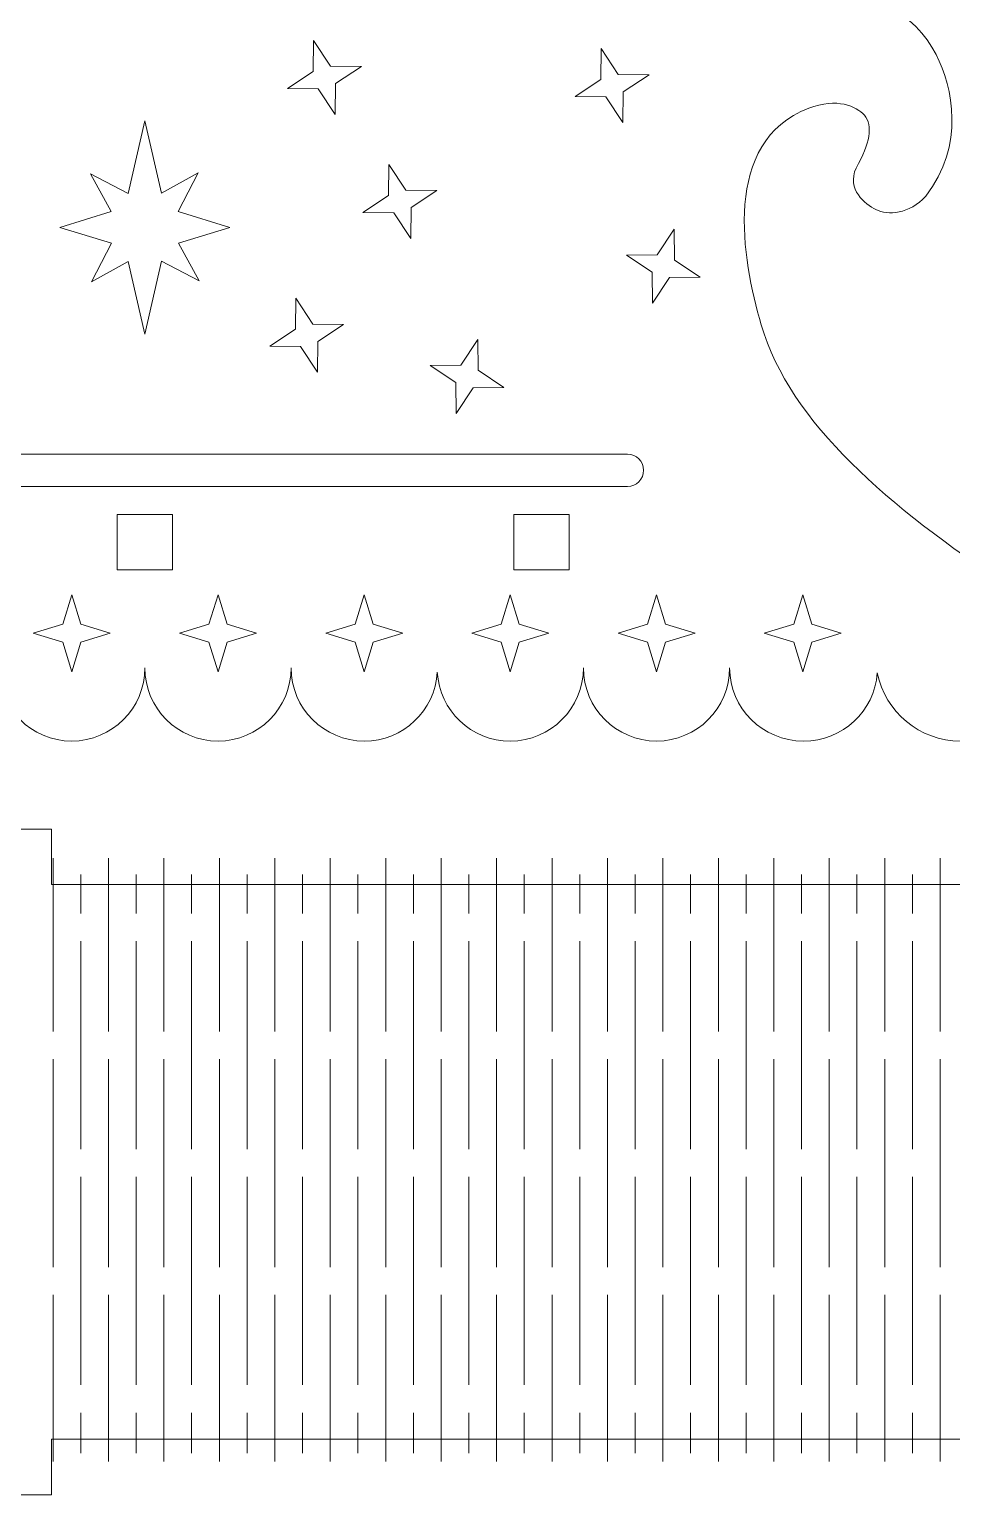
# Model space of a CAD drawing. Header units: centimetres. Extents: x -21 to 17.8, y -9.4 to 14.5.
# Drawn here: x -14.55 to -7.89, y -9.18 to 1.39 of the extents above; entities that cross this region are included whole.
import ezdxf

# ---------------------------------------------------------------- set-up
doc = ezdxf.new("R2010")
doc.units = ezdxf.units.CM
doc.header["$MEASUREMENT"] = 0
doc.layers.add('layer 1', color=7, linetype='Continuous')

msp = doc.modelspace()

# ---------------------------------------------------------------- linework, layer by layer
at = {"layer": 'layer 1', "color": 250, "lineweight": 9}
for points, knots in [([(-8.53637, 2.70419), (-8.53637, 2.70419), (-8.2356, 2.4405), (-8.2356, 2.4405), (-8.2356, 2.4405), (-7.22094, 3.59784), (-6.56722, 5.07958), (-6.45026, 6.70987), (-6.45026, 6.70987), (-6.45026, 6.70987), (-6.84924, 6.7385), (-6.84924, 6.7385), (-6.84924, 6.7385), (-6.83739, 6.90362), (-6.83135, 7.07036), (-6.83135, 7.2385), (-6.83135, 7.2385), (-6.83135, 7.40664), (-6.83739, 7.57338), (-6.84924, 7.7385), (-6.84924, 7.7385), (-6.84924, 7.7385), (-6.45026, 7.76712), (-6.45026, 7.76712), (-6.45026, 7.76712), (-6.70854, 11.36714), (-9.58405, 14.24265), (-13.18407, 14.50094), (-13.18407, 14.50094), (-13.18407, 14.50094), (-13.2127, 14.10196), (-13.2127, 14.10196), (-13.2127, 14.10196), (-13.37782, 14.11381), (-13.54456, 14.11985), (-13.7127, 14.11985), (-13.7127, 14.11985), (-13.88084, 14.11985), (-14.04758, 14.11381), (-14.2127, 14.10196), (-14.2127, 14.10196), (-14.2127, 14.10196), (-14.24133, 14.50094), (-14.24133, 14.50094), (-14.24133, 14.50094), (-17.84134, 14.24266), (-20.71686, 11.36714), (-20.97514, 7.76712), (-20.97514, 7.76712), (-20.97514, 7.76712), (-20.57617, 7.7385), (-20.57617, 7.7385), (-20.57617, 7.7385), (-20.58801, 7.57338), (-20.59405, 7.40664), (-20.59405, 7.2385), (-20.59405, 7.2385), (-20.59405, 7.07036), (-20.58801, 6.90362), (-20.57617, 6.7385), (-20.57617, 6.7385), (-20.57617, 6.7385), (-20.97514, 6.70987), (-20.97514, 6.70987), (-20.97514, 6.70987), (-20.85817, 5.07958), (-20.20446, 3.59785), (-19.1898, 2.4405), (-19.1898, 2.4405), (-19.1898, 2.4405), (-18.88903, 2.7042), (-18.88903, 2.7042), (-18.88903, 2.7042), (-18.669, 2.45323), (-18.43102, 2.21839), (-18.17708, 2.0017), (-18.17708, 2.0017), (-18.17708, 2.0017), (-18.43673, 1.69742), (-18.43673, 1.69742), (-18.43673, 1.69742), (-18.93551, 1.70855), (-19.27326, 1.49655), (-19.42137, 1.20314), (-19.42137, 1.20314), (-19.54112, 0.96593), (-19.63145, 0.55458), (-19.34669, 0.1815), (-19.34669, 0.1815), (-19.2268, 0.05302), (-19.07389, 0.04229), (-18.98548, 0.08612), (-18.98548, 0.08612), (-18.91164, 0.12273), (-18.77253, 0.23098), (-18.84401, 0.38524), (-18.84401, 0.38524), (-18.94223, 0.56103), (-18.9688, 0.69196), (-18.90351, 0.76532), (-18.90351, 0.76532), (-18.84595, 0.83001), (-18.70637, 0.89494), (-18.5027, 0.81651), (-18.5027, 0.81651), (-17.87093, 0.57594), (-18.02098, -0.27176), (-18.15902, -0.74442), (-18.15902, -0.74442), (-18.36718, -1.45712), (-19.08965, -2.06401), (-19.93655, -2.62312), (-19.93655, -2.62312), (-20.0852, -2.70235), (-20.21192, -2.90297), (-20.21192, -3.13317), (-20.21192, -3.13317), (-20.21192, -3.47218), (-19.9371, -3.747), (-19.59809, -3.747), (-19.59809, -3.747), (-19.30118, -3.747), (-19.0535, -3.5362), (-18.99657, -3.2561), (-18.99657, -3.2561), (-18.97755, -3.53036), (-18.74672, -3.747), (-18.46478, -3.747), (-18.46478, -3.747), (-18.17039, -3.747), (-17.93173, -3.51079), (-17.93173, -3.21941), (-17.93173, -3.21941), (-17.93173, -3.51079), (-17.69552, -3.747), (-17.40414, -3.747), (-17.40414, -3.747), (-17.11276, -3.747), (-16.87655, -3.51079), (-16.87655, -3.21941), (-16.87655, -3.21941), (-16.87655, -3.51079), (-16.64035, -3.747), (-16.34897, -3.747), (-16.34897, -3.747), (-16.06764, -3.747), (-15.83772, -3.5268), (-15.82221, -3.24935), (-15.82221, -3.24935), (-15.8067, -3.52679), (-15.57679, -3.747), (-15.29546, -3.747), (-15.29546, -3.747), (-15.00408, -3.747), (-14.76787, -3.51079), (-14.76787, -3.21941), (-14.76787, -3.21941), (-14.76787, -3.51079), (-14.53166, -3.747), (-14.24029, -3.747), (-14.24029, -3.747), (-13.94891, -3.747), (-13.7127, -3.51079), (-13.7127, -3.21941), (-13.7127, -3.21941), (-13.7127, -3.51079), (-13.47649, -3.747), (-13.18511, -3.747), (-13.18511, -3.747), (-12.89374, -3.747), (-12.65753, -3.51079), (-12.65753, -3.21941), (-12.65753, -3.21941), (-12.65753, -3.51079), (-12.42132, -3.747), (-12.12994, -3.747), (-12.12994, -3.747), (-11.84861, -3.747), (-11.6187, -3.52679), (-11.60319, -3.24935), (-11.60319, -3.24935), (-11.58768, -3.5268), (-11.35776, -3.747), (-11.07643, -3.747), (-11.07643, -3.747), (-10.78505, -3.747), (-10.54885, -3.51079), (-10.54885, -3.21941), (-10.54885, -3.21941), (-10.54885, -3.51079), (-10.31264, -3.747), (-10.02126, -3.747), (-10.02126, -3.747), (-9.72988, -3.747), (-9.49367, -3.51079), (-9.49367, -3.21941), (-9.49367, -3.21941), (-9.49367, -3.51079), (-9.25501, -3.747), (-8.96062, -3.747), (-8.96062, -3.747), (-8.67868, -3.747), (-8.44785, -3.53036), (-8.42883, -3.2561), (-8.42883, -3.2561), (-8.3719, -3.5362), (-8.12422, -3.747), (-7.82731, -3.747), (-7.82731, -3.747), (-7.4883, -3.747), (-7.21348, -3.47218), (-7.21348, -3.13317), (-7.21348, -3.13317), (-7.21348, -2.90297), (-7.3402, -2.70235), (-7.48885, -2.62312), (-7.48885, -2.62312), (-8.33575, -2.06401), (-9.05822, -1.45712), (-9.26638, -0.74442), (-9.26638, -0.74442), (-9.40442, -0.27176), (-9.55447, 0.57594), (-8.9227, 0.81651), (-8.9227, 0.81651), (-8.71903, 0.89494), (-8.57945, 0.83001), (-8.52189, 0.76532), (-8.52189, 0.76532), (-8.4566, 0.69196), (-8.48317, 0.56103), (-8.58139, 0.38524), (-8.58139, 0.38524), (-8.65287, 0.23098), (-8.51376, 0.12273), (-8.43992, 0.08612), (-8.43992, 0.08612), (-8.35151, 0.04229), (-8.1986, 0.05302), (-8.07871, 0.1815), (-8.07871, 0.1815), (-7.79395, 0.55458), (-7.88428, 0.96593), (-8.00403, 1.20314), (-8.00403, 1.20314), (-8.15214, 1.49655), (-8.48989, 1.70855), (-8.98867, 1.69742), (-8.98867, 1.69742), (-8.98867, 1.69742), (-9.24832, 2.0017), (-9.24832, 2.0017), (-9.24832, 2.0017), (-8.99439, 2.21838), (-8.7564, 2.45323), (-8.53637, 2.70419)], [0, 0, 0, 0, 0.01538462, 0.01538462, 0.01538462, 0.01538462, 0.03076923, 0.03076923, 0.03076923, 0.03076923, 0.04615385, 0.04615385, 0.04615385, 0.04615385, 0.06153846, 0.06153846, 0.06153846, 0.06153846, 0.07692308, 0.07692308, 0.07692308, 0.07692308, 0.09230769, 0.09230769, 0.09230769, 0.09230769, 0.10769231, 0.10769231, 0.10769231, 0.10769231, 0.12307692, 0.12307692, 0.12307692, 0.12307692, 0.13846154, 0.13846154, 0.13846154, 0.13846154, 0.15384615, 0.15384615, 0.15384615, 0.15384615, 0.16923077, 0.16923077, 0.16923077, 0.16923077, 0.18461538, 0.18461538, 0.18461538, 0.18461538, 0.2, 0.2, 0.2, 0.2, 0.21538462, 0.21538462, 0.21538462, 0.21538462, 0.23076923, 0.23076923, 0.23076923, 0.23076923, 0.24615385, 0.24615385, 0.24615385, 0.24615385, 0.26153846, 0.26153846, 0.26153846, 0.26153846, 0.27692308, 0.27692308, 0.27692308, 0.27692308, 0.29230769, 0.29230769, 0.29230769, 0.29230769, 0.30769231, 0.30769231, 0.30769231, 0.30769231, 0.32307692, 0.32307692, 0.32307692, 0.32307692, 0.33846154, 0.33846154, 0.33846154, 0.33846154, 0.35384615, 0.35384615, 0.35384615, 0.35384615, 0.36923077, 0.36923077, 0.36923077, 0.36923077, 0.38461538, 0.38461538, 0.38461538, 0.38461538, 0.4, 0.4, 0.4, 0.4, 0.41538462, 0.41538462, 0.41538462, 0.41538462, 0.43076923, 0.43076923, 0.43076923, 0.43076923, 0.44615385, 0.44615385, 0.44615385, 0.44615385, 0.46153846, 0.46153846, 0.46153846, 0.46153846, 0.47692308, 0.47692308, 0.47692308, 0.47692308, 0.49230769, 0.49230769, 0.49230769, 0.49230769, 0.50769231, 0.50769231, 0.50769231, 0.50769231, 0.52307692, 0.52307692, 0.52307692, 0.52307692, 0.53846154, 0.53846154, 0.53846154, 0.53846154, 0.55384615, 0.55384615, 0.55384615, 0.55384615, 0.56923077, 0.56923077, 0.56923077, 0.56923077, 0.58461538, 0.58461538, 0.58461538, 0.58461538, 0.6, 0.6, 0.6, 0.6, 0.61538462, 0.61538462, 0.61538462, 0.61538462, 0.63076923, 0.63076923, 0.63076923, 0.63076923, 0.64615385, 0.64615385, 0.64615385, 0.64615385, 0.66153846, 0.66153846, 0.66153846, 0.66153846, 0.67692308, 0.67692308, 0.67692308, 0.67692308, 0.69230769, 0.69230769, 0.69230769, 0.69230769, 0.70769231, 0.70769231, 0.70769231, 0.70769231, 0.72307692, 0.72307692, 0.72307692, 0.72307692, 0.73846154, 0.73846154, 0.73846154, 0.73846154, 0.75384615, 0.75384615, 0.75384615, 0.75384615, 0.76923077, 0.76923077, 0.76923077, 0.76923077, 0.78461538, 0.78461538, 0.78461538, 0.78461538, 0.8, 0.8, 0.8, 0.8, 0.81538462, 0.81538462, 0.81538462, 0.81538462, 0.83076923, 0.83076923, 0.83076923, 0.83076923, 0.84615385, 0.84615385, 0.84615385, 0.84615385, 0.86153846, 0.86153846, 0.86153846, 0.86153846, 0.87692308, 0.87692308, 0.87692308, 0.87692308, 0.89230769, 0.89230769, 0.89230769, 0.89230769, 0.90769231, 0.90769231, 0.90769231, 0.90769231, 0.92307692, 0.92307692, 0.92307692, 0.92307692, 0.93846154, 0.93846154, 0.93846154, 0.93846154, 0.95384615, 0.95384615, 0.95384615, 0.95384615, 0.96923077, 0.96923077, 0.96923077, 0.96923077, 1, 1, 1, 1]), ([(-12.49598, 1.30422), (-12.49598, 1.30422), (-12.37323, 1.11885), (-12.37323, 1.11885), (-12.37323, 1.11885), (-12.37323, 1.11885), (-12.15092, 1.11636), (-12.15092, 1.11636), (-12.15092, 1.11636), (-12.15092, 1.11636), (-12.33629, 0.99361), (-12.33629, 0.99361), (-12.33629, 0.99361), (-12.33629, 0.99361), (-12.33878, 0.7713), (-12.33878, 0.7713), (-12.33878, 0.7713), (-12.33878, 0.7713), (-12.46153, 0.95667), (-12.46153, 0.95667), (-12.46153, 0.95667), (-12.46153, 0.95667), (-12.68384, 0.95916), (-12.68384, 0.95916), (-12.68384, 0.95916), (-12.68384, 0.95916), (-12.49847, 1.08191), (-12.49847, 1.08191), (-12.49847, 1.08191), (-12.49847, 1.08191), (-12.49598, 1.30422), (-12.49598, 1.30422)], [0, 0, 0, 0, 0.11111111, 0.11111111, 0.11111111, 0.11111111, 0.22222222, 0.22222222, 0.22222222, 0.22222222, 0.33333333, 0.33333333, 0.33333333, 0.33333333, 0.44444444, 0.44444444, 0.44444444, 0.44444444, 0.55555556, 0.55555556, 0.55555556, 0.55555556, 0.66666667, 0.66666667, 0.66666667, 0.66666667, 0.77777778, 0.77777778, 0.77777778, 0.77777778, 1, 1, 1, 1]), ([(-10.42065, 1.24606), (-10.42065, 1.24606), (-10.2979, 1.06069), (-10.2979, 1.06069), (-10.2979, 1.06069), (-10.2979, 1.06069), (-10.07559, 1.0582), (-10.07559, 1.0582), (-10.07559, 1.0582), (-10.07559, 1.0582), (-10.26096, 0.93545), (-10.26096, 0.93545), (-10.26096, 0.93545), (-10.26096, 0.93545), (-10.26345, 0.71314), (-10.26345, 0.71314), (-10.26345, 0.71314), (-10.26345, 0.71314), (-10.3862, 0.89851), (-10.3862, 0.89851), (-10.3862, 0.89851), (-10.3862, 0.89851), (-10.60851, 0.901), (-10.60851, 0.901), (-10.60851, 0.901), (-10.60851, 0.901), (-10.42314, 1.02375), (-10.42314, 1.02375), (-10.42314, 1.02375), (-10.42314, 1.02375), (-10.42065, 1.24606), (-10.42065, 1.24606)], [0, 0, 0, 0, 0.11111111, 0.11111111, 0.11111111, 0.11111111, 0.22222222, 0.22222222, 0.22222222, 0.22222222, 0.33333333, 0.33333333, 0.33333333, 0.33333333, 0.44444444, 0.44444444, 0.44444444, 0.44444444, 0.55555556, 0.55555556, 0.55555556, 0.55555556, 0.66666667, 0.66666667, 0.66666667, 0.66666667, 0.77777778, 0.77777778, 0.77777778, 0.77777778, 1, 1, 1, 1]), ([(-13.95371, -0.15704), (-13.95371, -0.15704), (-14.0979, -0.43566), (-14.0979, -0.43566), (-14.0979, -0.43566), (-14.0979, -0.43566), (-13.83305, -0.28948), (-13.83305, -0.28948), (-13.83305, -0.28948), (-13.83305, -0.28948), (-13.7127, -0.81165), (-13.7127, -0.81165), (-13.7127, -0.81165), (-13.7127, -0.81165), (-13.59185, -0.28729), (-13.59185, -0.28729), (-13.59185, -0.28729), (-13.59185, -0.28729), (-13.31987, -0.42804), (-13.31987, -0.42804), (-13.31987, -0.42804), (-13.31987, -0.42804), (-13.46964, -0.15641), (-13.46964, -0.15641), (-13.46964, -0.15641), (-13.46964, -0.15641), (-13.09999, -0.04284), (-13.09999, -0.04284), (-13.09999, -0.04284), (-13.09999, -0.04284), (-13.47169, 0.07136), (-13.47169, 0.07136), (-13.47169, 0.07136), (-13.47169, 0.07136), (-13.32749, 0.34999), (-13.32749, 0.34999), (-13.32749, 0.34999), (-13.32749, 0.34999), (-13.59236, 0.20381), (-13.59236, 0.20381), (-13.59236, 0.20381), (-13.59236, 0.20381), (-13.7127, 0.72597), (-13.7127, 0.72597), (-13.7127, 0.72597), (-13.7127, 0.72597), (-13.83355, 0.20162), (-13.83355, 0.20162), (-13.83355, 0.20162), (-13.83355, 0.20162), (-14.10552, 0.34237), (-14.10552, 0.34237), (-14.10552, 0.34237), (-14.10552, 0.34237), (-13.95576, 0.07073), (-13.95576, 0.07073), (-13.95576, 0.07073), (-13.95576, 0.07073), (-14.32541, -0.04284), (-14.32541, -0.04284), (-14.32541, -0.04284), (-14.32541, -0.04284), (-13.95371, -0.15704), (-13.95371, -0.15704)], [0, 0, 0, 0, 0.05882353, 0.05882353, 0.05882353, 0.05882353, 0.11764706, 0.11764706, 0.11764706, 0.11764706, 0.17647059, 0.17647059, 0.17647059, 0.17647059, 0.23529412, 0.23529412, 0.23529412, 0.23529412, 0.29411765, 0.29411765, 0.29411765, 0.29411765, 0.35294118, 0.35294118, 0.35294118, 0.35294118, 0.41176471, 0.41176471, 0.41176471, 0.41176471, 0.47058824, 0.47058824, 0.47058824, 0.47058824, 0.52941176, 0.52941176, 0.52941176, 0.52941176, 0.58823529, 0.58823529, 0.58823529, 0.58823529, 0.64705882, 0.64705882, 0.64705882, 0.64705882, 0.70588235, 0.70588235, 0.70588235, 0.70588235, 0.76470588, 0.76470588, 0.76470588, 0.76470588, 0.82352941, 0.82352941, 0.82352941, 0.82352941, 0.88235294, 0.88235294, 0.88235294, 0.88235294, 1, 1, 1, 1]), ([(-11.95218, 0.4101), (-11.95218, 0.4101), (-11.82943, 0.22473), (-11.82943, 0.22473), (-11.82943, 0.22473), (-11.82943, 0.22473), (-11.60712, 0.22224), (-11.60712, 0.22224), (-11.60712, 0.22224), (-11.60712, 0.22224), (-11.79249, 0.09949), (-11.79249, 0.09949), (-11.79249, 0.09949), (-11.79249, 0.09949), (-11.79498, -0.12282), (-11.79498, -0.12282), (-11.79498, -0.12282), (-11.79498, -0.12282), (-11.91773, 0.06255), (-11.91773, 0.06255), (-11.91773, 0.06255), (-11.91773, 0.06255), (-12.14004, 0.06504), (-12.14004, 0.06504), (-12.14004, 0.06504), (-12.14004, 0.06504), (-11.95467, 0.18779), (-11.95467, 0.18779), (-11.95467, 0.18779), (-11.95467, 0.18779), (-11.95218, 0.4101), (-11.95218, 0.4101)], [0, 0, 0, 0, 0.11111111, 0.11111111, 0.11111111, 0.11111111, 0.22222222, 0.22222222, 0.22222222, 0.22222222, 0.33333333, 0.33333333, 0.33333333, 0.33333333, 0.44444444, 0.44444444, 0.44444444, 0.44444444, 0.55555556, 0.55555556, 0.55555556, 0.55555556, 0.66666667, 0.66666667, 0.66666667, 0.66666667, 0.77777778, 0.77777778, 0.77777778, 0.77777778, 1, 1, 1, 1]), ([(-9.89317, -0.05615), (-9.89317, -0.05615), (-10.01592, -0.24152), (-10.01592, -0.24152), (-10.01592, -0.24152), (-10.01592, -0.24152), (-10.23823, -0.24401), (-10.23823, -0.24401), (-10.23823, -0.24401), (-10.23823, -0.24401), (-10.05286, -0.36676), (-10.05286, -0.36676), (-10.05286, -0.36676), (-10.05286, -0.36676), (-10.05037, -0.58907), (-10.05037, -0.58907), (-10.05037, -0.58907), (-10.05037, -0.58907), (-9.92762, -0.4037), (-9.92762, -0.4037), (-9.92762, -0.4037), (-9.92762, -0.4037), (-9.70531, -0.40121), (-9.70531, -0.40121), (-9.70531, -0.40121), (-9.70531, -0.40121), (-9.89068, -0.27846), (-9.89068, -0.27846), (-9.89068, -0.27846), (-9.89068, -0.27846), (-9.89317, -0.05615), (-9.89317, -0.05615)], [0, 0, 0, 0, 0.11111111, 0.11111111, 0.11111111, 0.11111111, 0.22222222, 0.22222222, 0.22222222, 0.22222222, 0.33333333, 0.33333333, 0.33333333, 0.33333333, 0.44444444, 0.44444444, 0.44444444, 0.44444444, 0.55555556, 0.55555556, 0.55555556, 0.55555556, 0.66666667, 0.66666667, 0.66666667, 0.66666667, 0.77777778, 0.77777778, 0.77777778, 0.77777778, 1, 1, 1, 1]), ([(-12.62401, -0.55434), (-12.62401, -0.55434), (-12.50126, -0.73971), (-12.50126, -0.73971), (-12.50126, -0.73971), (-12.50126, -0.73971), (-12.27895, -0.7422), (-12.27895, -0.7422), (-12.27895, -0.7422), (-12.27895, -0.7422), (-12.46432, -0.86495), (-12.46432, -0.86495), (-12.46432, -0.86495), (-12.46432, -0.86495), (-12.46681, -1.08726), (-12.46681, -1.08726), (-12.46681, -1.08726), (-12.46681, -1.08726), (-12.58956, -0.90189), (-12.58956, -0.90189), (-12.58956, -0.90189), (-12.58956, -0.90189), (-12.81187, -0.8994), (-12.81187, -0.8994), (-12.81187, -0.8994), (-12.81187, -0.8994), (-12.6265, -0.77665), (-12.6265, -0.77665), (-12.6265, -0.77665), (-12.6265, -0.77665), (-12.62401, -0.55434), (-12.62401, -0.55434)], [0, 0, 0, 0, 0.11111111, 0.11111111, 0.11111111, 0.11111111, 0.22222222, 0.22222222, 0.22222222, 0.22222222, 0.33333333, 0.33333333, 0.33333333, 0.33333333, 0.44444444, 0.44444444, 0.44444444, 0.44444444, 0.55555556, 0.55555556, 0.55555556, 0.55555556, 0.66666667, 0.66666667, 0.66666667, 0.66666667, 0.77777778, 0.77777778, 0.77777778, 0.77777778, 1, 1, 1, 1]), ([(-11.30984, -0.8512), (-11.30984, -0.8512), (-11.43259, -1.03657), (-11.43259, -1.03657), (-11.43259, -1.03657), (-11.43259, -1.03657), (-11.6549, -1.03906), (-11.6549, -1.03906), (-11.6549, -1.03906), (-11.6549, -1.03906), (-11.46953, -1.16181), (-11.46953, -1.16181), (-11.46953, -1.16181), (-11.46953, -1.16181), (-11.46704, -1.38412), (-11.46704, -1.38412), (-11.46704, -1.38412), (-11.46704, -1.38412), (-11.34429, -1.19875), (-11.34429, -1.19875), (-11.34429, -1.19875), (-11.34429, -1.19875), (-11.12198, -1.19626), (-11.12198, -1.19626), (-11.12198, -1.19626), (-11.12198, -1.19626), (-11.30735, -1.07351), (-11.30735, -1.07351), (-11.30735, -1.07351), (-11.30735, -1.07351), (-11.30984, -0.8512), (-11.30984, -0.8512)], [0, 0, 0, 0, 0.11111111, 0.11111111, 0.11111111, 0.11111111, 0.22222222, 0.22222222, 0.22222222, 0.22222222, 0.33333333, 0.33333333, 0.33333333, 0.33333333, 0.44444444, 0.44444444, 0.44444444, 0.44444444, 0.55555556, 0.55555556, 0.55555556, 0.55555556, 0.66666667, 0.66666667, 0.66666667, 0.66666667, 0.77777778, 0.77777778, 0.77777778, 0.77777778, 1, 1, 1, 1]), ([(-17.19465, -1.67807), (-17.19465, -1.67807), (-10.23075, -1.67807), (-10.23075, -1.67807), (-10.23075, -1.67807), (-10.16672, -1.67807), (-10.11434, -1.73045), (-10.11434, -1.79448), (-10.11434, -1.79448), (-10.11434, -1.85852), (-10.16672, -1.9109), (-10.23075, -1.9109), (-10.23075, -1.9109), (-10.23075, -1.9109), (-17.19465, -1.9109), (-17.19465, -1.9109), (-17.19465, -1.9109), (-17.25868, -1.9109), (-17.31106, -1.85852), (-17.31106, -1.79448), (-17.31106, -1.79448), (-17.31106, -1.73045), (-17.25868, -1.67807), (-17.19465, -1.67807)], [0, 0, 0, 0, 0.14285714, 0.14285714, 0.14285714, 0.14285714, 0.28571429, 0.28571429, 0.28571429, 0.28571429, 0.42857143, 0.42857143, 0.42857143, 0.42857143, 0.57142857, 0.57142857, 0.57142857, 0.57142857, 0.71428571, 0.71428571, 0.71428571, 0.71428571, 1, 1, 1, 1]), ([(-13.9127, -2.11294), (-13.9127, -2.11294), (-13.5127, -2.11294), (-13.5127, -2.11294), (-13.5127, -2.11294), (-13.5127, -2.11294), (-13.5127, -2.51294), (-13.5127, -2.51294), (-13.5127, -2.51294), (-13.5127, -2.51294), (-13.9127, -2.51294), (-13.9127, -2.51294), (-13.9127, -2.51294), (-13.9127, -2.51294), (-13.9127, -2.11294), (-13.9127, -2.11294)], [0, 0, 0, 0, 0.2, 0.2, 0.2, 0.2, 0.4, 0.4, 0.4, 0.4, 0.6, 0.6, 0.6, 0.6, 1, 1, 1, 1]), ([(-11.05196, -2.11294), (-11.05196, -2.11294), (-10.65196, -2.11294), (-10.65196, -2.11294), (-10.65196, -2.11294), (-10.65196, -2.11294), (-10.65196, -2.51294), (-10.65196, -2.51294), (-10.65196, -2.51294), (-10.65196, -2.51294), (-11.05196, -2.51294), (-11.05196, -2.51294), (-11.05196, -2.51294), (-11.05196, -2.51294), (-11.05196, -2.11294), (-11.05196, -2.11294)], [0, 0, 0, 0, 0.2, 0.2, 0.2, 0.2, 0.4, 0.4, 0.4, 0.4, 0.6, 0.6, 0.6, 0.6, 1, 1, 1, 1]), ([(-14.24028, -2.69183), (-14.24028, -2.69183), (-14.17499, -2.90435), (-14.17499, -2.90435), (-14.17499, -2.90435), (-14.17499, -2.90435), (-13.96247, -2.96964), (-13.96247, -2.96964), (-13.96247, -2.96964), (-13.96247, -2.96964), (-14.17499, -3.03493), (-14.17499, -3.03493), (-14.17499, -3.03493), (-14.17499, -3.03493), (-14.24028, -3.24745), (-14.24028, -3.24745), (-14.24028, -3.24745), (-14.24028, -3.24745), (-14.30557, -3.03493), (-14.30557, -3.03493), (-14.30557, -3.03493), (-14.30557, -3.03493), (-14.51809, -2.96964), (-14.51809, -2.96964), (-14.51809, -2.96964), (-14.51809, -2.96964), (-14.30557, -2.90435), (-14.30557, -2.90435), (-14.30557, -2.90435), (-14.30557, -2.90435), (-14.24028, -2.69183), (-14.24028, -2.69183)], [0, 0, 0, 0, 0.11111111, 0.11111111, 0.11111111, 0.11111111, 0.22222222, 0.22222222, 0.22222222, 0.22222222, 0.33333333, 0.33333333, 0.33333333, 0.33333333, 0.44444444, 0.44444444, 0.44444444, 0.44444444, 0.55555556, 0.55555556, 0.55555556, 0.55555556, 0.66666667, 0.66666667, 0.66666667, 0.66666667, 0.77777778, 0.77777778, 0.77777778, 0.77777778, 1, 1, 1, 1]), ([(-13.18512, -2.69183), (-13.18512, -2.69183), (-13.25041, -2.90435), (-13.25041, -2.90435), (-13.25041, -2.90435), (-13.25041, -2.90435), (-13.46293, -2.96964), (-13.46293, -2.96964), (-13.46293, -2.96964), (-13.46293, -2.96964), (-13.25041, -3.03493), (-13.25041, -3.03493), (-13.25041, -3.03493), (-13.25041, -3.03493), (-13.18512, -3.24745), (-13.18512, -3.24745), (-13.18512, -3.24745), (-13.18512, -3.24745), (-13.11983, -3.03493), (-13.11983, -3.03493), (-13.11983, -3.03493), (-13.11983, -3.03493), (-12.90731, -2.96964), (-12.90731, -2.96964), (-12.90731, -2.96964), (-12.90731, -2.96964), (-13.11983, -2.90435), (-13.11983, -2.90435), (-13.11983, -2.90435), (-13.11983, -2.90435), (-13.18512, -2.69183), (-13.18512, -2.69183)], [0, 0, 0, 0, 0.11111111, 0.11111111, 0.11111111, 0.11111111, 0.22222222, 0.22222222, 0.22222222, 0.22222222, 0.33333333, 0.33333333, 0.33333333, 0.33333333, 0.44444444, 0.44444444, 0.44444444, 0.44444444, 0.55555556, 0.55555556, 0.55555556, 0.55555556, 0.66666667, 0.66666667, 0.66666667, 0.66666667, 0.77777778, 0.77777778, 0.77777778, 0.77777778, 1, 1, 1, 1]), ([(-12.12994, -2.69183), (-12.12994, -2.69183), (-12.19523, -2.90435), (-12.19523, -2.90435), (-12.19523, -2.90435), (-12.19523, -2.90435), (-12.40775, -2.96964), (-12.40775, -2.96964), (-12.40775, -2.96964), (-12.40775, -2.96964), (-12.19523, -3.03493), (-12.19523, -3.03493), (-12.19523, -3.03493), (-12.19523, -3.03493), (-12.12994, -3.24745), (-12.12994, -3.24745), (-12.12994, -3.24745), (-12.12994, -3.24745), (-12.06465, -3.03493), (-12.06465, -3.03493), (-12.06465, -3.03493), (-12.06465, -3.03493), (-11.85213, -2.96964), (-11.85213, -2.96964), (-11.85213, -2.96964), (-11.85213, -2.96964), (-12.06465, -2.90435), (-12.06465, -2.90435), (-12.06465, -2.90435), (-12.06465, -2.90435), (-12.12994, -2.69183), (-12.12994, -2.69183)], [0, 0, 0, 0, 0.11111111, 0.11111111, 0.11111111, 0.11111111, 0.22222222, 0.22222222, 0.22222222, 0.22222222, 0.33333333, 0.33333333, 0.33333333, 0.33333333, 0.44444444, 0.44444444, 0.44444444, 0.44444444, 0.55555556, 0.55555556, 0.55555556, 0.55555556, 0.66666667, 0.66666667, 0.66666667, 0.66666667, 0.77777778, 0.77777778, 0.77777778, 0.77777778, 1, 1, 1, 1]), ([(-11.07643, -2.69183), (-11.07643, -2.69183), (-11.14172, -2.90435), (-11.14172, -2.90435), (-11.14172, -2.90435), (-11.14172, -2.90435), (-11.35424, -2.96964), (-11.35424, -2.96964), (-11.35424, -2.96964), (-11.35424, -2.96964), (-11.14172, -3.03493), (-11.14172, -3.03493), (-11.14172, -3.03493), (-11.14172, -3.03493), (-11.07643, -3.24745), (-11.07643, -3.24745), (-11.07643, -3.24745), (-11.07643, -3.24745), (-11.01114, -3.03493), (-11.01114, -3.03493), (-11.01114, -3.03493), (-11.01114, -3.03493), (-10.79862, -2.96964), (-10.79862, -2.96964), (-10.79862, -2.96964), (-10.79862, -2.96964), (-11.01114, -2.90435), (-11.01114, -2.90435), (-11.01114, -2.90435), (-11.01114, -2.90435), (-11.07643, -2.69183), (-11.07643, -2.69183)], [0, 0, 0, 0, 0.11111111, 0.11111111, 0.11111111, 0.11111111, 0.22222222, 0.22222222, 0.22222222, 0.22222222, 0.33333333, 0.33333333, 0.33333333, 0.33333333, 0.44444444, 0.44444444, 0.44444444, 0.44444444, 0.55555556, 0.55555556, 0.55555556, 0.55555556, 0.66666667, 0.66666667, 0.66666667, 0.66666667, 0.77777778, 0.77777778, 0.77777778, 0.77777778, 1, 1, 1, 1]), ([(-10.02126, -2.69183), (-10.02126, -2.69183), (-10.08655, -2.90435), (-10.08655, -2.90435), (-10.08655, -2.90435), (-10.08655, -2.90435), (-10.29907, -2.96964), (-10.29907, -2.96964), (-10.29907, -2.96964), (-10.29907, -2.96964), (-10.08655, -3.03493), (-10.08655, -3.03493), (-10.08655, -3.03493), (-10.08655, -3.03493), (-10.02126, -3.24745), (-10.02126, -3.24745), (-10.02126, -3.24745), (-10.02126, -3.24745), (-9.95597, -3.03493), (-9.95597, -3.03493), (-9.95597, -3.03493), (-9.95597, -3.03493), (-9.74345, -2.96964), (-9.74345, -2.96964), (-9.74345, -2.96964), (-9.74345, -2.96964), (-9.95597, -2.90435), (-9.95597, -2.90435), (-9.95597, -2.90435), (-9.95597, -2.90435), (-10.02126, -2.69183), (-10.02126, -2.69183)], [0, 0, 0, 0, 0.11111111, 0.11111111, 0.11111111, 0.11111111, 0.22222222, 0.22222222, 0.22222222, 0.22222222, 0.33333333, 0.33333333, 0.33333333, 0.33333333, 0.44444444, 0.44444444, 0.44444444, 0.44444444, 0.55555556, 0.55555556, 0.55555556, 0.55555556, 0.66666667, 0.66666667, 0.66666667, 0.66666667, 0.77777778, 0.77777778, 0.77777778, 0.77777778, 1, 1, 1, 1]), ([(-8.96609, -2.69183), (-8.96609, -2.69183), (-9.03138, -2.90435), (-9.03138, -2.90435), (-9.03138, -2.90435), (-9.03138, -2.90435), (-9.2439, -2.96964), (-9.2439, -2.96964), (-9.2439, -2.96964), (-9.2439, -2.96964), (-9.03138, -3.03493), (-9.03138, -3.03493), (-9.03138, -3.03493), (-9.03138, -3.03493), (-8.96609, -3.24745), (-8.96609, -3.24745), (-8.96609, -3.24745), (-8.96609, -3.24745), (-8.9008, -3.03493), (-8.9008, -3.03493), (-8.9008, -3.03493), (-8.9008, -3.03493), (-8.68828, -2.96964), (-8.68828, -2.96964), (-8.68828, -2.96964), (-8.68828, -2.96964), (-8.9008, -2.90435), (-8.9008, -2.90435), (-8.9008, -2.90435), (-8.9008, -2.90435), (-8.96609, -2.69183), (-8.96609, -2.69183)], [0, 0, 0, 0, 0.11111111, 0.11111111, 0.11111111, 0.11111111, 0.22222222, 0.22222222, 0.22222222, 0.22222222, 0.33333333, 0.33333333, 0.33333333, 0.33333333, 0.44444444, 0.44444444, 0.44444444, 0.44444444, 0.55555556, 0.55555556, 0.55555556, 0.55555556, 0.66666667, 0.66666667, 0.66666667, 0.66666667, 0.77777778, 0.77777778, 0.77777778, 0.77777778, 1, 1, 1, 1]), ([(-19.99554, -8.78137), (-19.99554, -8.78137), (-19.99554, -9.18137), (-19.99554, -9.18137), (-19.99554, -9.18137), (-19.99554, -9.18137), (-21.02554, -9.18137), (-21.02554, -9.18137), (-21.02554, -9.18137), (-21.02554, -9.18137), (-21.02554, -8.78137), (-21.02554, -8.78137), (-21.02554, -8.78137), (-21.02554, -8.78137), (-21.02554, -4.78137), (-21.02554, -4.78137), (-21.02554, -4.78137), (-21.02554, -4.78137), (-21.02554, -4.38137), (-21.02554, -4.38137), (-21.02554, -4.38137), (-21.02554, -4.38137), (-19.99554, -4.38137), (-19.99554, -4.38137), (-19.99554, -4.38137), (-19.99554, -4.38137), (-19.99554, -4.78137), (-19.99554, -4.78137), (-19.99554, -4.78137), (-19.99554, -4.78137), (-15.41524, -4.78137), (-15.41524, -4.78137), (-15.41524, -4.78137), (-15.41524, -4.78137), (-15.41524, -4.38137), (-15.41524, -4.38137), (-15.41524, -4.38137), (-15.41524, -4.38137), (-14.38574, -4.38137), (-14.38574, -4.38137), (-14.38574, -4.38137), (-14.38574, -4.38137), (-14.38574, -4.78137), (-14.38574, -4.78137), (-14.38574, -4.78137), (-14.38574, -4.78137), (-4.28989, -4.78137), (-4.28989, -4.78137), (-4.28989, -4.78137), (-4.28989, -4.78137), (-4.28989, -4.38137), (-4.28989, -4.38137), (-4.28989, -4.38137), (-4.28989, -4.38137), (-3.26039, -4.38137), (-3.26039, -4.38137), (-3.26039, -4.38137), (-3.26039, -4.38137), (-3.26039, -4.78137), (-3.26039, -4.78137), (-3.26039, -4.78137), (-3.26039, -4.78137), (6.83546, -4.78137), (6.83546, -4.78137), (6.83546, -4.78137), (6.83546, -4.78137), (6.83546, -4.38137), (6.83546, -4.38137), (6.83546, -4.38137), (6.83546, -4.38137), (7.86496, -4.38137), (7.86496, -4.38137), (7.86496, -4.38137), (7.86496, -4.38137), (7.86496, -4.78137), (7.86496, -4.78137), (7.86496, -4.78137), (7.86496, -4.78137), (12.44526, -4.78137), (12.44526, -4.78137), (12.44526, -4.78137), (12.44526, -4.78137), (12.44526, -4.38137), (12.44526, -4.38137), (12.44526, -4.38137), (12.44526, -4.38137), (13.47526, -4.38137), (13.47526, -4.38137), (13.47526, -4.38137), (13.47526, -4.38137), (13.47526, -4.78137), (13.47526, -4.78137), (13.47526, -4.78137), (13.47526, -4.78137), (13.47526, -8.78137), (13.47526, -8.78137), (13.47526, -8.78137), (13.47526, -8.78137), (13.47526, -9.18137), (13.47526, -9.18137), (13.47526, -9.18137), (13.47526, -9.18137), (12.44526, -9.18137), (12.44526, -9.18137), (12.44526, -9.18137), (12.44526, -9.18137), (12.44526, -8.78137), (12.44526, -8.78137), (12.44526, -8.78137), (12.44526, -8.78137), (7.86496, -8.78137), (7.86496, -8.78137), (7.86496, -8.78137), (7.86496, -8.78137), (7.86496, -9.18137), (7.86496, -9.18137), (7.86496, -9.18137), (7.86496, -9.18137), (6.83546, -9.18137), (6.83546, -9.18137), (6.83546, -9.18137), (6.83546, -9.18137), (6.83546, -8.78137), (6.83546, -8.78137), (6.83546, -8.78137), (6.83546, -8.78137), (-3.26039, -8.78137), (-3.26039, -8.78137), (-3.26039, -8.78137), (-3.26039, -8.78137), (-3.26039, -9.18137), (-3.26039, -9.18137), (-3.26039, -9.18137), (-3.26039, -9.18137), (-4.28989, -9.18137), (-4.28989, -9.18137), (-4.28989, -9.18137), (-4.28989, -9.18137), (-4.28989, -8.78137), (-4.28989, -8.78137), (-4.28989, -8.78137), (-4.28989, -8.78137), (-14.38574, -8.78137), (-14.38574, -8.78137), (-14.38574, -8.78137), (-14.38574, -8.78137), (-14.38574, -9.18137), (-14.38574, -9.18137), (-14.38574, -9.18137), (-14.38574, -9.18137), (-15.41524, -9.18137), (-15.41524, -9.18137), (-15.41524, -9.18137), (-15.41524, -9.18137), (-15.41524, -8.78137), (-15.41524, -8.78137), (-15.41524, -8.78137), (-15.41524, -8.78137), (-19.99554, -8.78137), (-19.99554, -8.78137)], [0, 0, 0, 0, 0.02439024, 0.02439024, 0.02439024, 0.02439024, 0.04878049, 0.04878049, 0.04878049, 0.04878049, 0.07317073, 0.07317073, 0.07317073, 0.07317073, 0.09756098, 0.09756098, 0.09756098, 0.09756098, 0.12195122, 0.12195122, 0.12195122, 0.12195122, 0.14634146, 0.14634146, 0.14634146, 0.14634146, 0.17073171, 0.17073171, 0.17073171, 0.17073171, 0.19512195, 0.19512195, 0.19512195, 0.19512195, 0.2195122, 0.2195122, 0.2195122, 0.2195122, 0.24390244, 0.24390244, 0.24390244, 0.24390244, 0.26829268, 0.26829268, 0.26829268, 0.26829268, 0.29268293, 0.29268293, 0.29268293, 0.29268293, 0.31707317, 0.31707317, 0.31707317, 0.31707317, 0.34146341, 0.34146341, 0.34146341, 0.34146341, 0.36585366, 0.36585366, 0.36585366, 0.36585366, 0.3902439, 0.3902439, 0.3902439, 0.3902439, 0.41463415, 0.41463415, 0.41463415, 0.41463415, 0.43902439, 0.43902439, 0.43902439, 0.43902439, 0.46341463, 0.46341463, 0.46341463, 0.46341463, 0.48780488, 0.48780488, 0.48780488, 0.48780488, 0.51219512, 0.51219512, 0.51219512, 0.51219512, 0.53658537, 0.53658537, 0.53658537, 0.53658537, 0.56097561, 0.56097561, 0.56097561, 0.56097561, 0.58536585, 0.58536585, 0.58536585, 0.58536585, 0.6097561, 0.6097561, 0.6097561, 0.6097561, 0.63414634, 0.63414634, 0.63414634, 0.63414634, 0.65853659, 0.65853659, 0.65853659, 0.65853659, 0.68292683, 0.68292683, 0.68292683, 0.68292683, 0.70731707, 0.70731707, 0.70731707, 0.70731707, 0.73170732, 0.73170732, 0.73170732, 0.73170732, 0.75609756, 0.75609756, 0.75609756, 0.75609756, 0.7804878, 0.7804878, 0.7804878, 0.7804878, 0.80487805, 0.80487805, 0.80487805, 0.80487805, 0.82926829, 0.82926829, 0.82926829, 0.82926829, 0.85365854, 0.85365854, 0.85365854, 0.85365854, 0.87804878, 0.87804878, 0.87804878, 0.87804878, 0.90243902, 0.90243902, 0.90243902, 0.90243902, 0.92682927, 0.92682927, 0.92682927, 0.92682927, 0.95121951, 0.95121951, 0.95121951, 0.95121951, 1, 1, 1, 1])]:
    msp.add_open_spline(points, degree=3, knots=knots, dxfattribs=at)
at = {"layer": 'layer 1', "color": 242, "lineweight": 9}
for points in [[(-14.37514, -5.84023), (-14.37514, -5.84023), (-14.37514, -4.59023), (-14.37514, -4.59023)], [(-13.97514, -5.84023), (-13.97514, -5.84023), (-13.97514, -4.59023), (-13.97514, -4.59023)], [(-13.57514, -5.84023), (-13.57514, -5.84023), (-13.57514, -4.59023), (-13.57514, -4.59023)], [(-13.17514, -5.84023), (-13.17514, -5.84023), (-13.17514, -4.59023), (-13.17514, -4.59023)], [(-12.77514, -5.84023), (-12.77514, -5.84023), (-12.77514, -4.59023), (-12.77514, -4.59023)], [(-12.37514, -5.84023), (-12.37514, -5.84023), (-12.37514, -4.59023), (-12.37514, -4.59023)], [(-11.97514, -5.84023), (-11.97514, -5.84023), (-11.97514, -4.59023), (-11.97514, -4.59023)], [(-11.57514, -5.84023), (-11.57514, -5.84023), (-11.57514, -4.59023), (-11.57514, -4.59023)], [(-11.17514, -5.84023), (-11.17514, -5.84023), (-11.17514, -4.59023), (-11.17514, -4.59023)], [(-10.77514, -5.84023), (-10.77514, -5.84023), (-10.77514, -4.59023), (-10.77514, -4.59023)], [(-10.37514, -5.84023), (-10.37514, -5.84023), (-10.37514, -4.59023), (-10.37514, -4.59023)], [(-9.97514, -5.84023), (-9.97514, -5.84023), (-9.97514, -4.59023), (-9.97514, -4.59023)], [(-9.57514, -5.84023), (-9.57514, -5.84023), (-9.57514, -4.59023), (-9.57514, -4.59023)], [(-9.17514, -5.84023), (-9.17514, -5.84023), (-9.17514, -4.59023), (-9.17514, -4.59023)], [(-8.77514, -5.84023), (-8.77514, -5.84023), (-8.77514, -4.59023), (-8.77514, -4.59023)], [(-8.37514, -5.84023), (-8.37514, -5.84023), (-8.37514, -4.59023), (-8.37514, -4.59023)], [(-7.97514, -5.84023), (-7.97514, -5.84023), (-7.97514, -4.59023), (-7.97514, -4.59023)], [(-14.17514, -4.99023), (-14.17514, -4.99023), (-14.17514, -4.70795), (-14.17514, -4.70795)], [(-13.77514, -4.99023), (-13.77514, -4.99023), (-13.77514, -4.70795), (-13.77514, -4.70795)], [(-13.37514, -4.99023), (-13.37514, -4.99023), (-13.37514, -4.70795), (-13.37514, -4.70795)], [(-12.97514, -4.99023), (-12.97514, -4.99023), (-12.97514, -4.70795), (-12.97514, -4.70795)], [(-12.57514, -4.99023), (-12.57514, -4.99023), (-12.57514, -4.70795), (-12.57514, -4.70795)], [(-12.17514, -4.99023), (-12.17514, -4.99023), (-12.17514, -4.70795), (-12.17514, -4.70795)], [(-11.77514, -4.99023), (-11.77514, -4.99023), (-11.77514, -4.70795), (-11.77514, -4.70795)], [(-11.37514, -4.99023), (-11.37514, -4.99023), (-11.37514, -4.70795), (-11.37514, -4.70795)], [(-10.97514, -4.99023), (-10.97514, -4.99023), (-10.97514, -4.70795), (-10.97514, -4.70795)], [(-10.57514, -4.99023), (-10.57514, -4.99023), (-10.57514, -4.70795), (-10.57514, -4.70795)], [(-10.17514, -4.99023), (-10.17514, -4.99023), (-10.17514, -4.70795), (-10.17514, -4.70795)], [(-9.77514, -4.99023), (-9.77514, -4.99023), (-9.77514, -4.70795), (-9.77514, -4.70795)], [(-9.37514, -4.99023), (-9.37514, -4.99023), (-9.37514, -4.70795), (-9.37514, -4.70795)], [(-8.97514, -4.99023), (-8.97514, -4.99023), (-8.97514, -4.70795), (-8.97514, -4.70795)], [(-8.57514, -4.99023), (-8.57514, -4.99023), (-8.57514, -4.70795), (-8.57514, -4.70795)], [(-8.17514, -4.99023), (-8.17514, -4.99023), (-8.17514, -4.70795), (-8.17514, -4.70795)], [(-14.17514, -6.69023), (-14.17514, -6.69023), (-14.17514, -5.19023), (-14.17514, -5.19023)], [(-13.77514, -6.69023), (-13.77514, -6.69023), (-13.77514, -5.19023), (-13.77514, -5.19023)], [(-13.37514, -6.69023), (-13.37514, -6.69023), (-13.37514, -5.19023), (-13.37514, -5.19023)], [(-12.97514, -6.69023), (-12.97514, -6.69023), (-12.97514, -5.19023), (-12.97514, -5.19023)], [(-12.57514, -6.69023), (-12.57514, -6.69023), (-12.57514, -5.19023), (-12.57514, -5.19023)], [(-12.17514, -6.69023), (-12.17514, -6.69023), (-12.17514, -5.19023), (-12.17514, -5.19023)], [(-11.77514, -6.69023), (-11.77514, -6.69023), (-11.77514, -5.19023), (-11.77514, -5.19023)], [(-11.37514, -6.69023), (-11.37514, -6.69023), (-11.37514, -5.19023), (-11.37514, -5.19023)], [(-10.97514, -6.69023), (-10.97514, -6.69023), (-10.97514, -5.19023), (-10.97514, -5.19023)], [(-10.57514, -6.69023), (-10.57514, -6.69023), (-10.57514, -5.19023), (-10.57514, -5.19023)], [(-10.17514, -6.69023), (-10.17514, -6.69023), (-10.17514, -5.19023), (-10.17514, -5.19023)], [(-9.77514, -6.69023), (-9.77514, -6.69023), (-9.77514, -5.19023), (-9.77514, -5.19023)], [(-9.37514, -6.69023), (-9.37514, -6.69023), (-9.37514, -5.19023), (-9.37514, -5.19023)], [(-8.97514, -6.69023), (-8.97514, -6.69023), (-8.97514, -5.19023), (-8.97514, -5.19023)], [(-8.57514, -6.69023), (-8.57514, -6.69023), (-8.57514, -5.19023), (-8.57514, -5.19023)], [(-8.17514, -6.69023), (-8.17514, -6.69023), (-8.17514, -5.19023), (-8.17514, -5.19023)], [(-14.37514, -7.54023), (-14.37514, -7.54023), (-14.37514, -6.04023), (-14.37514, -6.04023)], [(-13.97514, -7.54023), (-13.97514, -7.54023), (-13.97514, -6.04023), (-13.97514, -6.04023)], [(-13.57514, -7.54023), (-13.57514, -7.54023), (-13.57514, -6.04023), (-13.57514, -6.04023)], [(-13.17514, -7.54023), (-13.17514, -7.54023), (-13.17514, -6.04023), (-13.17514, -6.04023)], [(-12.77514, -7.54023), (-12.77514, -7.54023), (-12.77514, -6.04023), (-12.77514, -6.04023)], [(-12.37514, -7.54023), (-12.37514, -7.54023), (-12.37514, -6.04023), (-12.37514, -6.04023)], [(-11.97514, -7.54023), (-11.97514, -7.54023), (-11.97514, -6.04023), (-11.97514, -6.04023)], [(-11.57514, -7.54023), (-11.57514, -7.54023), (-11.57514, -6.04023), (-11.57514, -6.04023)], [(-11.17514, -7.54023), (-11.17514, -7.54023), (-11.17514, -6.04023), (-11.17514, -6.04023)], [(-10.77514, -7.54023), (-10.77514, -7.54023), (-10.77514, -6.04023), (-10.77514, -6.04023)], [(-10.37514, -7.54023), (-10.37514, -7.54023), (-10.37514, -6.04023), (-10.37514, -6.04023)], [(-9.97514, -7.54023), (-9.97514, -7.54023), (-9.97514, -6.04023), (-9.97514, -6.04023)], [(-9.57514, -7.54023), (-9.57514, -7.54023), (-9.57514, -6.04023), (-9.57514, -6.04023)], [(-9.17514, -7.54023), (-9.17514, -7.54023), (-9.17514, -6.04023), (-9.17514, -6.04023)], [(-8.77514, -7.54023), (-8.77514, -7.54023), (-8.77514, -6.04023), (-8.77514, -6.04023)], [(-8.37514, -7.54023), (-8.37514, -7.54023), (-8.37514, -6.04023), (-8.37514, -6.04023)], [(-7.97514, -7.54023), (-7.97514, -7.54023), (-7.97514, -6.04023), (-7.97514, -6.04023)], [(-14.17514, -8.39023), (-14.17514, -8.39023), (-14.17514, -6.89023), (-14.17514, -6.89023)], [(-13.77514, -8.39023), (-13.77514, -8.39023), (-13.77514, -6.89023), (-13.77514, -6.89023)], [(-13.37514, -8.39023), (-13.37514, -8.39023), (-13.37514, -6.89023), (-13.37514, -6.89023)], [(-12.97514, -8.39023), (-12.97514, -8.39023), (-12.97514, -6.89023), (-12.97514, -6.89023)], [(-12.57514, -8.39023), (-12.57514, -8.39023), (-12.57514, -6.89023), (-12.57514, -6.89023)], [(-12.17514, -8.39023), (-12.17514, -8.39023), (-12.17514, -6.89023), (-12.17514, -6.89023)], [(-11.77514, -8.39023), (-11.77514, -8.39023), (-11.77514, -6.89023), (-11.77514, -6.89023)], [(-11.37514, -8.39023), (-11.37514, -8.39023), (-11.37514, -6.89023), (-11.37514, -6.89023)], [(-10.97514, -8.39023), (-10.97514, -8.39023), (-10.97514, -6.89023), (-10.97514, -6.89023)], [(-10.57514, -8.39023), (-10.57514, -8.39023), (-10.57514, -6.89023), (-10.57514, -6.89023)], [(-10.17514, -8.39023), (-10.17514, -8.39023), (-10.17514, -6.89023), (-10.17514, -6.89023)], [(-9.77514, -8.39023), (-9.77514, -8.39023), (-9.77514, -6.89023), (-9.77514, -6.89023)], [(-9.37514, -8.39023), (-9.37514, -8.39023), (-9.37514, -6.89023), (-9.37514, -6.89023)], [(-8.97514, -8.39023), (-8.97514, -8.39023), (-8.97514, -6.89023), (-8.97514, -6.89023)], [(-8.57514, -8.39023), (-8.57514, -8.39023), (-8.57514, -6.89023), (-8.57514, -6.89023)], [(-8.17514, -8.39023), (-8.17514, -8.39023), (-8.17514, -6.89023), (-8.17514, -6.89023)], [(-14.37514, -8.94249), (-14.37514, -8.94249), (-14.37514, -7.74023), (-14.37514, -7.74023)], [(-13.97514, -8.94249), (-13.97514, -8.94249), (-13.97514, -7.74023), (-13.97514, -7.74023)], [(-13.57514, -8.94249), (-13.57514, -8.94249), (-13.57514, -7.74023), (-13.57514, -7.74023)], [(-13.17514, -8.94249), (-13.17514, -8.94249), (-13.17514, -7.74023), (-13.17514, -7.74023)], [(-12.77514, -8.94249), (-12.77514, -8.94249), (-12.77514, -7.74023), (-12.77514, -7.74023)], [(-12.37514, -8.94249), (-12.37514, -8.94249), (-12.37514, -7.74023), (-12.37514, -7.74023)], [(-11.97514, -8.94249), (-11.97514, -8.94249), (-11.97514, -7.74023), (-11.97514, -7.74023)], [(-11.57514, -8.94249), (-11.57514, -8.94249), (-11.57514, -7.74023), (-11.57514, -7.74023)], [(-11.17514, -8.94249), (-11.17514, -8.94249), (-11.17514, -7.74023), (-11.17514, -7.74023)], [(-10.77514, -8.94249), (-10.77514, -8.94249), (-10.77514, -7.74023), (-10.77514, -7.74023)], [(-10.37514, -8.94249), (-10.37514, -8.94249), (-10.37514, -7.74023), (-10.37514, -7.74023)], [(-9.97514, -8.94249), (-9.97514, -8.94249), (-9.97514, -7.74023), (-9.97514, -7.74023)], [(-9.57514, -8.94249), (-9.57514, -8.94249), (-9.57514, -7.74023), (-9.57514, -7.74023)], [(-9.17514, -8.94249), (-9.17514, -8.94249), (-9.17514, -7.74023), (-9.17514, -7.74023)], [(-8.77514, -8.94249), (-8.77514, -8.94249), (-8.77514, -7.74023), (-8.77514, -7.74023)], [(-8.37514, -8.94249), (-8.37514, -8.94249), (-8.37514, -7.74023), (-8.37514, -7.74023)], [(-7.97514, -8.94249), (-7.97514, -8.94249), (-7.97514, -7.74023), (-7.97514, -7.74023)], [(-14.17514, -8.88174), (-14.17514, -8.88174), (-14.17514, -8.59023), (-14.17514, -8.59023)], [(-13.77514, -8.88174), (-13.77514, -8.88174), (-13.77514, -8.59023), (-13.77514, -8.59023)], [(-13.37514, -8.88174), (-13.37514, -8.88174), (-13.37514, -8.59023), (-13.37514, -8.59023)], [(-12.97514, -8.88174), (-12.97514, -8.88174), (-12.97514, -8.59023), (-12.97514, -8.59023)], [(-12.57514, -8.88174), (-12.57514, -8.88174), (-12.57514, -8.59023), (-12.57514, -8.59023)], [(-12.17514, -8.88174), (-12.17514, -8.88174), (-12.17514, -8.59023), (-12.17514, -8.59023)], [(-11.77514, -8.88174), (-11.77514, -8.88174), (-11.77514, -8.59023), (-11.77514, -8.59023)], [(-11.37514, -8.88174), (-11.37514, -8.88174), (-11.37514, -8.59023), (-11.37514, -8.59023)], [(-10.97514, -8.88174), (-10.97514, -8.88174), (-10.97514, -8.59023), (-10.97514, -8.59023)], [(-10.57514, -8.88174), (-10.57514, -8.88174), (-10.57514, -8.59023), (-10.57514, -8.59023)], [(-10.17514, -8.88174), (-10.17514, -8.88174), (-10.17514, -8.59023), (-10.17514, -8.59023)], [(-9.77514, -8.88174), (-9.77514, -8.88174), (-9.77514, -8.59023), (-9.77514, -8.59023)], [(-9.37514, -8.88174), (-9.37514, -8.88174), (-9.37514, -8.59023), (-9.37514, -8.59023)], [(-8.97514, -8.88174), (-8.97514, -8.88174), (-8.97514, -8.59023), (-8.97514, -8.59023)], [(-8.57514, -8.88174), (-8.57514, -8.88174), (-8.57514, -8.59023), (-8.57514, -8.59023)], [(-8.17514, -8.88174), (-8.17514, -8.88174), (-8.17514, -8.59023), (-8.17514, -8.59023)]]:
    msp.add_open_spline(points, degree=3, dxfattribs=at)

doc.saveas('drawing.dxf')
